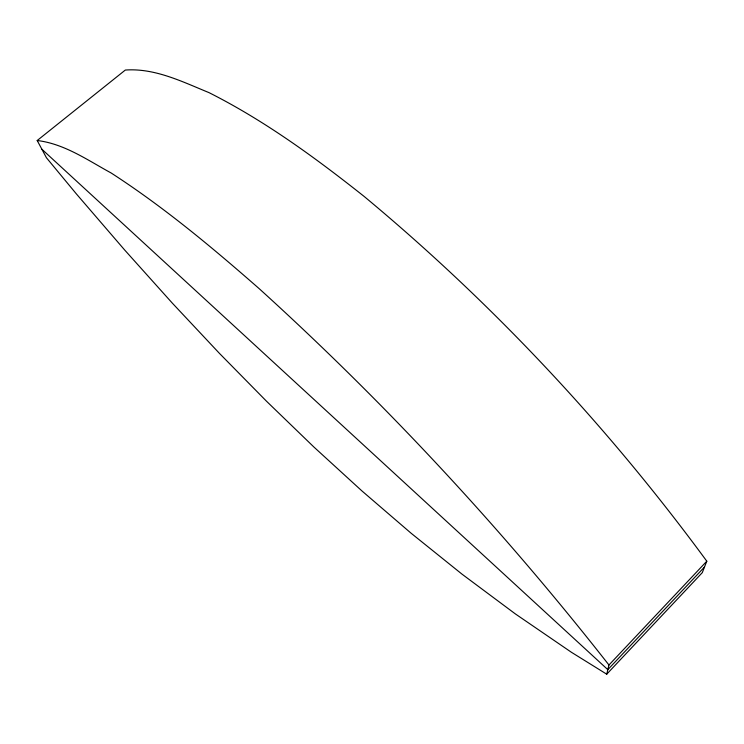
<?xml version="1.0" encoding="UTF-8"?>
<svg xmlns="http://www.w3.org/2000/svg" width="744" height="744" viewBox="0 0 744 744"><rect width="100%" height="100%" fill="white"/><g stroke="black" fill="none" stroke-linecap="round" stroke-linejoin="round"><path stroke-width="1.12" d="M606.732 674.194L608.955 665.006L706.8 561.199C607.857 426.396 492.714 303.264 364.067 196.379C315.27 157.709 264.762 120.742 209.008 92.628C182.401 81.775 154.836 67.899 125.308 70.057L37.2 140.514L46.435 157.747L76.39 193.924L124.787 250.142L172.338 303.143L219.443 353.372L266.492 401.211L313.856 446.986L361.947 490.947L411.218 533.318L462.136 574.247L515.294 613.865L571.355 652.237L606.732 674.194L702.299 572.638L706.8 561.199M704.521 566.984L607.829 669.656L41.859 149.219M37.2 140.514C64.403 143.759 87.653 160.192 111.144 172.989C163.82 207.065 212.031 247.334 259.135 288.616C386.155 403.806 503.139 530.091 608.955 665.006"/></g></svg>
